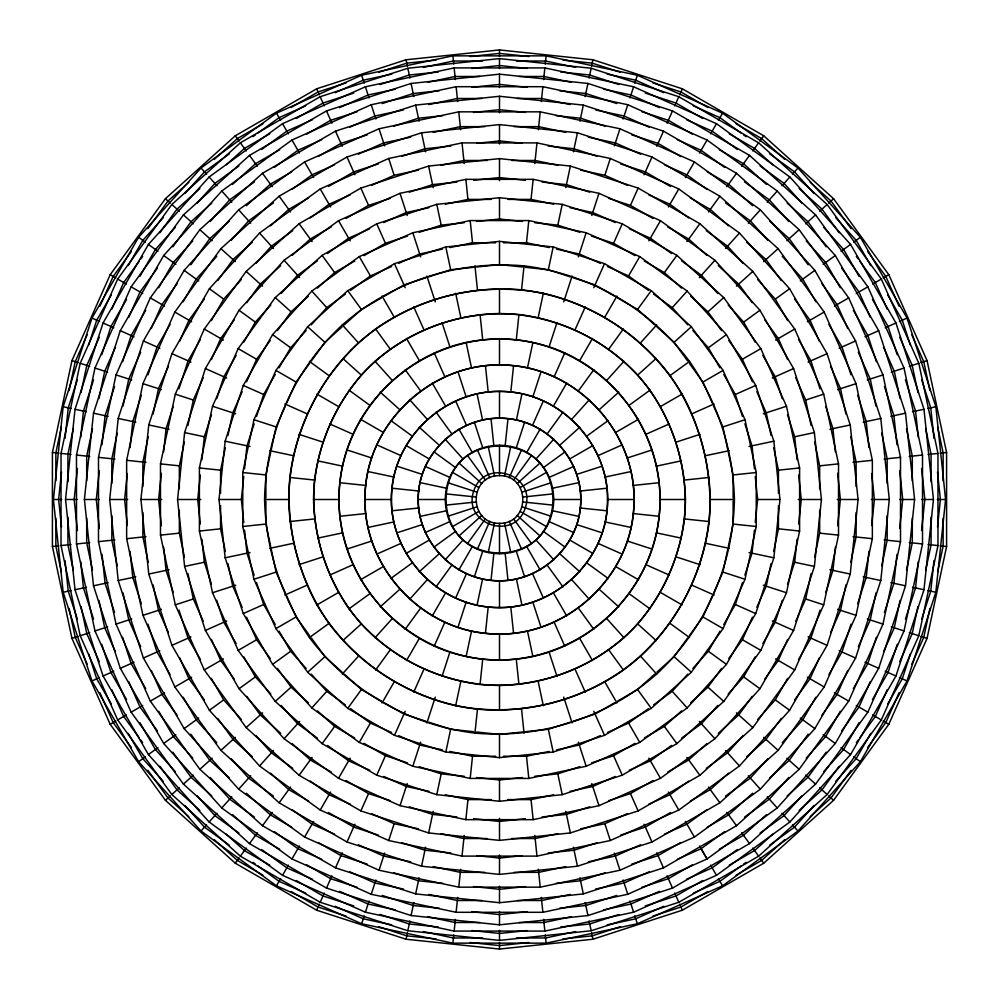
<?xml version="1.0" encoding="UTF-8"?>
<svg xmlns="http://www.w3.org/2000/svg" width="999" height="999" viewBox="0 0 999 999"><rect width="100%" height="100%" fill="white"/><g stroke="black" fill="none" stroke-linecap="round" stroke-linejoin="round"><path stroke-width="1.5" d="M499.5 949.05L592.969 939.222L682.354 910.189L763.736 863.198L833.578 800.311L888.823 724.275L927.047 638.423L946.59 546.49L946.59 452.51L927.047 360.577L888.823 274.725L833.578 198.689L763.736 135.802L682.354 88.811L592.969 59.778L499.5 49.95L406.031 59.778L316.646 88.811L235.264 135.802L165.422 198.689L110.177 274.725L71.953 360.577L52.41 452.51L52.41 546.49L71.953 638.423L110.177 724.275L165.422 800.311L235.264 863.198L316.646 910.189L406.031 939.222L499.5 949.05L499.5 942.507M499.5 940.384L591.171 930.756L678.821 902.272L758.641 856.18L827.147 794.505L881.318 719.942L918.805 635.739L937.974 545.579L937.974 453.421L918.805 363.261L881.318 279.058L827.147 204.495L758.641 142.82L678.821 96.728L591.171 68.244L499.5 58.616L407.829 68.244L320.179 96.728L240.359 142.82L171.853 204.495L117.682 279.058L80.195 363.261L61.026 453.421L61.026 545.579L80.195 635.739L117.682 719.942L171.853 794.505L240.359 856.18L320.179 902.272L407.829 930.756L499.5 940.384L499.5 930.381M499.5 902.721L583.329 893.905L663.498 867.856L736.5 825.711L799.15 769.305L848.7 701.111L882.979 624.1L900.511 541.645L900.511 457.355L882.979 374.9L848.7 297.889L799.15 229.695L736.5 173.289L663.498 131.144L583.329 105.095L499.5 96.279L415.671 105.095L335.502 131.144L262.5 173.289L199.85 229.695L150.312 297.889L116.021 374.9L98.489 457.355L98.489 541.645L116.021 624.1L150.312 701.111L199.85 769.305L262.5 825.711L335.502 867.856L415.671 893.905L499.5 902.721L499.5 886.225M499.5 854.982L499.5 874.4L577.447 866.208L651.985 841.995L719.867 802.796L778.109 750.361L824.175 686.95L856.056 615.347L872.352 538.686L872.352 460.314L856.056 383.653L824.175 312.05L778.109 248.639L719.867 196.204L651.985 157.005L577.447 132.792L499.5 124.6L421.553 132.792L347.015 157.005L279.133 196.204L220.891 248.639L174.825 312.05L142.944 383.653L126.648 460.314L126.648 538.686L142.944 615.347L174.825 686.95L220.891 750.361L279.133 802.796L347.015 841.995L421.553 866.208L499.5 874.4M499.5 840.384L570.379 832.941L638.149 810.913L699.874 775.286L752.834 727.597L794.717 669.942L823.7 604.845L838.523 535.127L838.523 463.873L823.7 394.155L794.717 329.058L752.834 271.403L699.874 223.714L638.149 188.087L570.379 166.059L499.5 158.616L428.621 166.059L360.851 188.087L299.126 223.714L246.166 271.403L204.283 329.058L175.3 394.155L160.477 463.873L160.477 535.127L175.3 604.845L204.283 669.942L246.166 727.597L299.126 775.286L360.851 810.913L428.621 832.941L499.5 840.384L499.5 818.331M499.5 523.351C468.481 523.788 468.481 475.212 499.5 475.649C530.519 475.212 530.519 523.788 499.5 523.351L499.5 553.746C570.741 552.122 570.741 446.878 499.5 445.254C428.259 446.878 428.259 552.122 499.5 553.746M499.5 445.254L499.5 475.649M499.5 418.256C546.091 417.407 586.013 461.738 580.307 507.992C576.435 548.189 539.885 581.106 499.5 580.744C452.909 581.593 412.987 537.262 418.693 491.008C422.565 450.811 459.115 417.894 499.5 418.256L499.5 391.471C561.45 390.359 614.522 449.3 606.942 510.789C601.81 564.235 553.196 608.016 499.5 607.529C437.55 608.641 384.478 549.7 392.058 488.211C397.19 434.765 445.804 390.984 499.5 391.471M476.61 266.995L499.5 264.598L499.5 241.346L553.171 246.978L604.507 263.661L651.248 290.647L691.345 326.76L723.076 370.417L745.029 419.73L756.243 472.515L756.243 526.485L745.029 579.27L723.076 628.583L691.345 672.24L651.248 708.353L604.507 735.339L553.171 752.022L499.5 757.654L445.829 752.022L394.493 735.339L347.752 708.353L307.655 672.24L275.924 628.583L253.971 579.27L242.757 526.485L242.757 472.515L253.971 419.73L275.924 370.417L307.655 326.76L347.752 290.647L394.493 263.661L445.829 246.978L499.5 241.346M476.486 221.441L499.5 219.031L499.5 197.74L562.237 204.333L622.24 223.826L676.872 255.369L723.751 297.59L760.826 348.626L786.488 406.256L799.6 467.957L799.6 531.043L786.488 592.744L760.826 650.374L723.751 701.41L676.872 743.631L622.24 775.174L562.237 794.667L499.5 801.26L436.763 794.667L376.76 775.174L322.128 743.631L275.249 701.41L238.174 650.374L212.512 592.744L199.4 531.043L199.4 467.957L212.512 406.256L238.174 348.626L275.249 297.59L322.128 255.369L376.76 223.826L436.763 204.333L499.5 197.74M499.5 158.616L499.5 180.669M499.5 124.6L499.5 144.018M499.5 96.279L499.5 112.775M499.5 87.525L499.5 74.163L587.936 83.454L672.502 110.926L749.512 155.394L815.584 214.897L867.856 286.825L904.02 368.057L922.514 455.044L922.514 543.956L904.02 630.943L867.856 712.175L815.584 784.103L749.512 843.606L672.502 888.074L587.936 915.546L499.5 924.837L411.064 915.546L326.498 888.074L249.488 843.606L183.416 784.103L131.144 712.175L94.98 630.943L76.486 543.956L76.486 455.044L94.98 368.057L131.144 286.825L183.416 214.897L249.488 155.394L326.498 110.926L411.064 83.454L499.5 74.163M499.5 58.616L499.5 68.619M53.409 499.5L63.162 406.755L91.97 318.057L138.611 237.3L201.011 167.994L276.461 113.174L361.65 75.237L452.872 55.857L546.128 55.857L637.35 75.237L722.539 113.174L797.989 167.994L860.389 237.3L907.03 318.057L935.838 406.755L945.591 499.5L935.838 592.245L907.03 680.943L860.389 761.7L797.989 831.006L722.539 885.826L637.35 923.763L546.128 943.143L452.872 943.143L361.65 923.763L276.461 885.826L201.011 831.006L138.611 761.7L91.97 680.943L63.162 592.245L53.409 499.5L61.701 499.5M61.501 472.003L58.616 499.5L61.501 526.997M65.035 438.386L68.244 407.829L77.273 380.082M65.547 499.5L75.025 409.278L103.059 322.989L148.426 244.43L209.128 177.01L282.517 123.689L365.397 86.788L454.145 67.92L544.855 67.92L633.603 86.788L716.483 123.689L789.872 177.01L850.574 244.43L895.941 322.989L923.975 409.278L933.453 499.5L923.975 589.722L895.941 676.011L850.574 754.57L789.872 821.99L716.483 875.311L633.603 912.212L544.855 931.08L454.145 931.08L365.397 912.212L282.517 875.311L209.128 821.99L148.426 754.57L103.059 676.011L75.025 589.722L65.547 499.5L77.285 499.5M77.422 468.469L74.163 499.5L77.422 530.531M80.682 437.437L83.454 411.064L93.581 379.907M84.415 499.5L93.494 413.199L120.305 330.669L163.699 255.519L221.753 191.034L291.958 140.035L371.228 104.733L456.118 86.701L542.882 86.701L627.772 104.733L707.042 140.035L777.247 191.034L835.301 255.519L878.695 330.669L905.506 413.199L914.584 499.5L905.506 585.801L878.695 668.331L835.301 743.481L777.247 807.966L707.042 858.965L627.772 894.267L542.882 912.299L456.118 912.299L371.228 894.267L291.958 858.965L221.753 807.966L163.699 743.481L120.305 668.331L93.494 585.801L84.415 499.5L99.4 499.5M99.326 470.541L96.291 499.5L99.326 528.459M102.048 444.63L105.095 415.671L114.573 386.513M109.69 499.5L118.219 418.456L143.394 340.959L184.141 270.379L238.674 209.815L304.595 161.925L379.046 128.771L458.753 111.838L540.247 111.838L619.954 128.771L694.405 161.925L760.326 209.815L814.859 270.379L855.606 340.959L880.781 418.456L889.31 499.5L880.781 580.544L855.606 658.041L814.859 728.621L760.326 789.185L694.405 837.075L619.954 870.229L540.247 887.162L458.753 887.162L379.046 870.229L304.595 837.075L238.674 789.185L184.141 728.621L143.394 658.041L118.219 580.544L109.69 499.5L127.685 499.5M127.335 473.514L124.6 499.5L127.335 525.486M130.057 447.54L132.792 421.553L141.346 395.242M140.921 499.5L148.764 424.95L171.928 353.658L209.403 288.736L259.565 233.029L320.217 188.961L388.698 158.479L462.013 142.894L536.975 142.894L610.302 158.479L678.783 188.961L739.435 233.029L789.597 288.736L827.072 353.658L850.236 424.95L858.079 499.5L850.236 574.05L827.072 645.342L789.597 710.264L739.435 765.971L678.783 810.039L610.302 840.521L536.987 856.106L462.025 856.106L388.698 840.521L320.217 810.039L259.565 765.971L209.403 710.264L171.928 645.342L148.764 574.05L140.921 499.5L161.701 499.5M161.363 473.301L158.616 499.5L161.363 525.699M163.636 451.735L166.059 428.621L173.239 406.518M177.572 499.5L184.615 432.567L205.407 368.556L239.061 310.277L284.091 260.264L338.536 220.704L400.025 193.331L465.846 179.345L533.154 179.345L598.975 193.331L660.464 220.704L714.909 260.264L759.939 310.277L793.593 368.556L814.385 432.567L821.428 499.5L814.385 566.433L793.593 630.444L759.939 688.723L714.909 738.736L660.464 778.296L598.975 805.669L533.154 819.655L465.846 819.655L400.025 805.669L338.536 778.296L284.091 738.736L239.061 688.723L205.407 630.444L184.615 566.433L177.572 499.5L200.824 499.5M200.312 475.012L197.74 499.5L200.312 523.988M201.923 459.715L204.333 436.763L211.476 414.81M219.031 499.5L225.15 441.183L243.281 385.427L272.59 334.64L311.825 291.071L359.265 256.606L412.824 232.755L470.179 220.567L528.821 220.567L586.176 232.755L639.735 256.606L687.175 291.071L726.41 334.64L755.719 385.427L773.85 441.183L779.969 499.5L773.85 557.817L755.719 613.573L726.41 664.36L687.175 707.929L639.735 742.394L586.176 766.245L528.821 778.433L470.179 778.433L412.824 766.245L359.265 742.394L311.825 707.929L272.59 664.36L243.281 613.573L225.15 557.817L219.031 499.5L241.346 499.5L243.756 522.502M241.346 499.5L243.756 476.498M244.568 468.831L246.978 445.829L254.133 423.826M288.686 499.5C289.548 440.334 315.047 383.067 358.441 342.832C402.984 303.883 462.599 284.515 521.54 289.835C580.282 296.878 634.577 328.221 670.054 375.587C695.304 412.088 709.29 455.132 710.314 499.5C709.452 558.666 683.953 615.933 640.559 656.168C596.016 695.117 536.401 714.485 477.46 709.165C418.718 702.122 364.423 670.779 328.946 623.413C303.696 586.913 289.71 543.868 288.686 499.5L264.585 499.5C265.647 433.341 293.843 369.98 342.32 324.925C392.182 281.431 458.141 260.002 524.05 265.884C589.747 273.838 649.8 308.516 689.547 361.426C717.682 402.098 733.266 450.062 734.415 499.5C733.353 565.659 705.157 629.02 656.68 674.075C606.818 717.569 540.859 738.998 474.95 733.116C409.253 725.162 349.2 690.484 309.453 637.574C281.318 596.903 265.734 548.938 264.585 499.5M313.524 499.5C314.285 447.302 336.775 396.778 375.05 361.288C414.348 326.935 466.958 309.84 518.943 314.535C570.766 320.754 618.668 348.401 649.962 390.184C672.24 422.377 684.577 460.352 685.476 499.5C684.715 551.698 662.225 602.222 623.95 637.712C584.652 672.065 532.042 689.16 480.057 684.465C428.234 678.246 380.332 650.599 349.038 608.816C326.76 576.623 314.423 538.648 313.524 499.5L338.998 499.5C338.574 592.994 423.339 669.305 516.271 659.128C596.041 651.186 660.439 579.657 660.002 499.5C660.426 406.006 575.661 329.695 482.717 339.872C402.959 347.814 338.561 419.343 338.998 499.5M365.022 499.5C363.624 422.377 437 356.306 513.561 365.759C580.094 372.14 634.577 432.654 633.978 499.5C635.376 576.623 562 642.694 485.439 633.241C418.906 626.86 364.423 566.346 365.022 499.5L391.471 499.5C390.359 437.55 449.3 384.478 510.789 392.058C564.235 397.202 608.016 445.804 607.529 499.5C608.641 561.45 549.7 614.522 488.211 606.942C434.765 601.798 390.984 553.196 391.471 499.5M418.256 499.5C417.407 452.909 461.738 412.987 507.992 418.693C548.189 422.565 581.106 459.115 580.744 499.5C581.593 546.091 537.262 586.013 491.008 580.307C450.811 576.435 417.894 539.885 418.256 499.5L445.254 499.5C446.878 570.741 552.122 570.741 553.746 499.5C552.122 428.259 446.878 428.259 445.254 499.5M452.872 943.143L453.733 934.902M454.145 931.08L455.369 919.405M456.118 912.299L457.679 897.402M458.753 887.162L460.639 869.28M462.025 856.106L464.185 835.451M465.846 819.655L467.957 799.6L445.379 794.804M470.179 778.433L472.515 756.243L495.641 756.243M474.95 733.116L477.46 709.165M480.057 684.465L482.717 659.128M485.439 633.241L488.211 606.942M491.008 580.307L493.831 553.446M505.169 445.554L507.992 418.693M510.789 392.058L513.561 365.759M516.283 339.872L518.943 314.535M521.54 289.835L524.05 265.884M503.359 242.757L526.485 242.757L528.821 220.567M507.967 199.4L531.043 199.4L533.154 179.345M534.815 163.549L536.987 142.894M538.361 129.72L540.247 111.838M541.321 101.598L542.882 86.701M543.631 79.595L544.855 67.92M545.267 64.098L546.128 55.857M754.432 530.169L752.022 553.171L744.867 575.174M755.244 522.502L757.654 499.5L755.244 476.498M787.524 584.19L794.667 562.237L797.077 539.285M798.688 523.988L801.26 499.5L798.688 475.012M835.364 547.265L832.941 570.379L825.761 592.482M837.637 525.699L840.384 499.5L837.637 473.301M868.943 551.46L866.208 577.447L857.654 603.758M871.665 525.486L874.4 499.5L871.665 473.514M896.952 554.37L893.905 583.329L884.427 612.487M899.674 528.459L902.709 499.5L899.674 470.541M918.318 561.563L915.546 587.936L905.419 619.093M921.577 530.531L924.837 499.5L921.577 468.469M933.965 560.614L930.756 591.171L921.727 618.918M937.499 526.997L940.384 499.5L937.499 472.003M61.351 427.023L55.857 452.872L55.857 480.844M69.106 390.534L75.237 361.65L87.25 334.677M73.352 428.571L67.92 454.145L67.92 481.818M81.031 392.47L86.788 365.397L99.288 337.3M92.495 428.833L86.701 456.118L86.701 480.906M98.938 398.514L104.733 371.228L115.447 347.165M117.27 433.191L111.838 458.753L111.838 483.354M123.027 406.118L128.771 379.046L140.659 352.36M148.302 436.575L142.894 462.025L142.894 486.501M153.072 414.135L158.479 388.698L168.431 366.333M179.345 488.798L179.345 465.846L184.428 441.908M187.924 425.449L193.331 400.025L203.284 377.659M220.567 493.331L220.567 470.179L225.374 447.54M227.947 435.464L232.755 412.824L242.17 391.683M265.884 497.964L265.884 474.95L270.667 452.435M271.303 449.425L276.086 426.91L285.452 405.881M289.835 477.46C296.878 418.718 328.221 364.423 375.587 328.946C423.963 294.867 485.277 281.83 543.331 293.294C601.023 306.431 651.748 343.281 682.067 394.093C703.371 433.029 712.786 477.297 709.165 521.54C702.122 580.282 670.779 634.577 623.413 670.054C575.037 704.133 513.723 717.17 455.669 705.706C397.977 692.569 347.252 655.719 316.933 604.907C295.629 565.971 286.214 521.703 289.835 477.46L314.535 480.057C309.84 532.042 326.935 584.652 361.288 623.95C396.778 662.225 447.302 684.715 499.5 685.476C551.698 684.715 602.222 662.225 637.712 623.95C663.236 594.255 679.47 557.779 684.465 518.943C689.16 466.958 672.065 414.348 637.712 375.05C602.222 336.775 551.698 314.285 499.5 313.524C447.302 314.285 396.778 336.775 361.288 375.05C335.776 404.745 319.53 441.221 314.535 480.057M339.872 482.717C349.238 389.697 441.508 322.652 532.867 342.507C611.363 358.741 667.944 436.613 659.128 516.283C649.762 609.303 557.492 676.348 466.133 656.493C387.637 640.259 331.056 562.387 339.872 482.717L365.759 485.439C356.306 562 422.377 635.376 499.5 633.978C566.346 634.577 626.86 580.094 633.241 513.561C642.694 437 576.623 363.624 499.5 365.022C432.654 364.423 372.14 418.906 365.759 485.439M406.031 939.222L407.392 932.829M407.829 930.756L409.915 920.953M411.064 915.546L413.848 902.484M415.671 893.905L419.093 877.771M421.553 866.208L425.586 847.214M428.621 832.941L433.204 811.375M436.763 794.667L441.183 773.85L464.21 776.26M445.829 752.022L450.661 729.27L473.551 731.68M455.669 705.706L460.839 681.418M466.133 656.493L471.54 631.043M477.035 605.169L482.604 578.97M488.224 552.559L494.542 522.827M504.458 476.173L510.776 446.441M516.396 420.03L521.965 393.831M527.46 367.957L532.867 342.507M538.161 317.582L543.331 293.294M525.449 267.32L548.339 269.73L553.171 246.978M534.79 222.74L557.817 225.15L562.237 204.333M565.796 187.625L570.379 166.059M573.414 151.786L577.447 132.792M579.907 121.229L583.329 105.095M585.152 96.516L587.936 83.454M589.085 78.047L591.171 68.244M591.608 66.171L592.969 59.778M713.548 593.119L722.914 572.09L727.697 549.575M728.333 546.565L733.116 524.05L733.116 501.036M771.053 563.536L766.245 586.176L756.83 607.317M773.626 551.46L778.433 528.821L778.433 505.669M795.716 621.341L805.669 598.975L811.076 573.551M814.572 557.092L819.655 533.154L819.655 510.202M845.928 584.865L840.521 610.302L830.569 632.667M850.698 562.425L856.106 536.975L856.106 512.499M875.973 592.882L870.229 619.954L858.341 646.64M881.73 565.809L887.162 540.247L887.162 515.646M900.062 600.486L894.267 627.772L883.553 651.835M906.505 570.167L912.299 542.882L912.299 518.094M917.969 606.53L912.212 633.603L899.712 661.7M925.648 570.429L931.08 544.855L931.08 517.182M929.894 608.466L923.763 637.35L911.75 664.323M937.649 571.977L943.143 546.128L943.143 518.156M88.661 345.017L96.728 320.179L111.326 294.905M101.773 354.682L110.926 326.498L126.536 299.475M122.615 361.738L131.144 335.502L145.704 310.277M147.989 374.787L157.018 347.015L170.08 324.388M178.983 388.848L188.087 360.851L200.474 339.385M216.696 398.713L223.826 376.76L236.139 355.444M256.506 416.496L263.661 394.493L275.225 374.463M361.65 923.763L364.21 915.871M365.397 912.212L369.031 901.048M371.228 894.267L375.861 880.007M379.046 870.229L384.603 853.121M388.698 840.521L394.155 823.7L371.516 813.623M400.025 805.669L407.205 783.566M412.824 766.245L420.666 742.12M426.91 722.914L435.289 697.115M442.033 676.373L449.9 652.147M457.942 627.397L466.121 602.247M474.388 576.773L482.742 551.086M516.258 447.914L524.612 422.227M532.879 396.753L541.058 371.603M549.1 346.853L556.967 322.627M563.711 301.885L572.09 276.086M578.334 256.88L586.176 232.755M591.795 215.447L598.975 193.331M627.484 185.377L604.845 175.3L610.302 158.479M614.397 145.879L619.954 128.771M623.139 118.993L627.772 104.733M629.969 97.952L633.603 86.788M634.79 83.129L637.35 75.237M723.776 624.537L735.339 604.507L742.494 582.504M782.304 600.287L775.174 622.24L762.861 643.556M820.017 610.152L810.913 638.149L798.526 659.615M851.011 624.213L841.982 651.985L828.92 674.612M876.385 637.262L867.856 663.498L853.296 688.723M897.227 644.318L888.074 672.502L872.464 699.525M910.339 653.983L902.272 678.821L887.674 704.095M99.9 306.268L113.174 276.461L131.443 251.311M111.801 309.215L123.689 282.517L139.048 261.376M128.684 317.445L140.035 291.958L157.343 268.144M151.286 328.484L161.925 304.595L177.285 283.454M179.633 341.183L188.973 320.217L204.258 299.176M211.376 359.503L220.704 338.536L234.191 319.98M246.566 381.818L256.606 359.265L270.205 340.534M286.701 403.072L296.066 382.043L309.59 363.424M316.646 910.189L319.318 904.207M320.179 902.272L324.25 893.118M326.498 888.074L331.93 875.861M335.502 867.856L342.207 852.796M347.015 841.995L354.907 824.25M360.851 810.913L368.556 793.593L346.041 780.594M376.76 775.174L385.427 755.719L364.036 743.381M394.493 735.339L405.194 711.313M413.748 692.095L423.851 669.405M434.215 646.128L444.805 622.352M455.556 598.189L466.458 573.726M477.435 549.05L489.797 521.291M509.203 477.709L521.565 449.95M532.542 425.274L543.444 400.811M554.195 376.648L564.785 352.872M575.149 329.595L585.252 306.905M593.806 287.687L604.507 263.661M634.964 255.619L613.573 243.281L622.24 223.826M652.959 218.406L630.444 205.407L638.149 188.087M644.093 174.75L651.985 157.005M656.793 146.204L663.498 131.144M667.07 123.139L672.502 110.926M674.75 105.882L678.821 96.728M679.682 94.793L682.354 88.811M689.41 635.576L702.934 616.957L712.299 595.928M728.795 658.466L742.394 639.735L752.434 617.182M787.624 639.497L778.296 660.464L764.809 679.02M819.367 657.817L810.027 678.783L794.742 699.824M847.714 670.516L837.075 694.405L821.715 715.546M870.316 681.555L858.965 707.042L841.658 730.856M887.199 689.785L875.311 716.483L859.952 737.624M899.1 692.732L885.826 722.539L867.557 747.689M128.222 265.634L142.82 240.359L163.374 217.52M139.798 276.511L155.394 249.488L175.225 227.46M158.729 287.712L173.289 262.5L192.782 240.859M183.142 301.76L196.204 279.146L216.771 256.293M211.326 320.604L223.714 299.126L241.333 279.558M243.831 342.12L255.369 322.128L270.816 304.982M279.083 367.794L290.647 347.752L306.119 330.569M276.461 885.826L280.607 878.645M282.517 875.311L288.386 865.159M291.958 858.965L299.45 845.991M304.595 837.075L313.599 821.503M320.217 810.039L330.607 792.045M338.536 778.296L350.162 758.166M359.265 742.394L370.417 723.076L350.462 708.566M382.043 702.934L394.093 682.067M406.506 660.564L419.255 638.498M432.255 615.971L445.492 593.056M458.878 569.867L472.377 546.478M526.623 452.522L540.122 429.133M553.508 405.944L566.745 383.029M579.745 360.502L592.494 338.436M604.907 316.933L616.957 296.066M648.538 290.434L628.583 275.924L639.735 256.606M648.838 240.834L660.464 220.704M668.393 206.955L678.783 188.961M685.401 177.497L694.405 161.925M699.55 153.009L707.042 140.035M710.614 133.841L716.483 123.689M718.393 120.355L722.539 113.174M692.881 668.431L708.353 651.248L719.917 631.206M728.184 694.018L743.631 676.872L755.169 656.88M757.667 719.442L775.286 699.874L787.674 678.396M815.858 697.24L802.796 719.854L782.229 742.707M840.271 711.288L825.711 736.5L806.218 758.141M859.202 722.489L843.606 749.512L823.775 771.54M870.778 733.366L856.18 758.641L835.626 781.48M147.889 228.671L167.994 201.011L188.786 182.293M140.859 258.891L142.657 256.393M159.84 232.767L177.01 209.128L199.862 188.549M172.827 246.828L191.034 221.753L211.763 203.097M190.846 264.797L209.815 238.674L229.246 221.179M217.745 280.607L233.029 259.565L252.36 242.17M246.778 302.647L260.264 284.091L280.719 265.672M277.46 330.557L291.071 311.825L308.266 296.341M311.401 360.939L324.925 342.32L342.033 326.91M235.264 863.198L239.111 857.904M240.359 856.18L246.241 848.089M249.488 843.606L257.342 832.804M262.5 825.711L272.19 812.374M279.133 802.796L290.559 787.087M299.126 775.286L312.088 757.442M322.128 743.631L334.64 726.41L354.682 737.986M347.752 708.353L361.426 689.547L344.318 674.138M375.587 670.054L390.184 649.962M405.157 629.345L420.454 608.304M436.001 586.9L451.748 565.234M467.619 543.381L485.477 518.793M513.523 480.207L531.381 455.619M547.252 433.766L562.999 412.1M578.546 390.696L593.843 369.655M608.816 349.038L623.413 328.946M654.682 324.862L637.574 309.453L651.248 290.647M644.318 261.014L664.36 272.59L676.872 255.369M686.912 241.558L699.874 223.714M708.441 211.913L719.867 196.204M726.81 186.626L736.5 173.289M741.658 166.196L749.512 155.394M752.759 150.911L758.641 142.82M759.889 141.096L763.736 135.802M656.967 672.09L674.075 656.68L687.599 638.061M690.734 702.659L707.929 687.175L721.54 668.443M752.222 696.353L738.736 714.909L718.281 733.328M781.255 718.393L765.971 739.435L746.64 756.83M808.154 734.203L789.185 760.326L769.754 777.821M826.173 752.172L807.966 777.247L787.237 795.903M839.16 766.233L821.99 789.872L799.138 810.451M856.343 742.607L858.141 740.109M851.111 770.329L831.006 797.989L810.214 816.707M184.965 193.544L204.495 171.853L229.345 153.796M197.14 203.122L214.897 183.416L238.873 165.984M210.215 221.491L229.695 199.85L254.495 181.83M231.156 240.309L248.639 220.891L273.514 202.834M255.856 263.436L271.403 246.166L292.707 230.694M281.119 293.544L297.59 275.249L317.507 260.776M311.276 324.837L326.76 307.655L345.467 294.056M206.556 824.849L201.011 831.006M209.128 821.99L216.983 813.273M221.753 807.966L231.78 796.827M238.674 789.185L250.712 775.811M259.565 765.971L273.464 750.536M284.091 738.736L299.65 721.465M311.825 707.929L326.76 691.345L311.276 674.163M342.32 674.075L358.441 656.168M375.05 637.712L392.108 618.781M409.515 599.437L427.21 579.782M445.129 559.877L463.199 539.81M535.801 459.19L553.871 439.123M571.79 419.218L589.485 399.563M606.893 380.219L623.95 361.288M640.559 342.832L656.68 324.925M687.724 324.837L672.24 307.655L687.175 291.071M699.35 277.535L714.909 260.264M725.536 248.464L739.435 233.029M748.288 223.189L760.326 209.815M767.22 202.173L777.247 191.034M782.017 185.727L789.872 177.01M792.444 174.151L797.989 167.994M653.533 704.944L672.24 691.345L687.724 674.163M717.881 705.456L701.41 723.751L681.493 738.224M743.144 735.564L727.597 752.834L706.293 768.306M767.844 758.691L750.361 778.109L725.486 796.166M788.785 777.509L769.305 799.15L744.505 817.17M801.86 795.878L784.103 815.584L760.127 833.016M814.035 805.456L794.505 827.147L769.655 845.204M214.198 159.403L237.3 138.611L262.874 123.839M226.149 164.885L244.43 148.426L269.73 133.816M232.492 184.428L255.519 163.699L279.683 149.75M246.378 205.744L270.379 184.141L291.683 171.84M270.542 225.786L288.736 209.403L308.604 197.939M292.095 255.432L310.277 239.061L331.468 226.823M317.445 288.074L334.64 272.59L354.682 261.014M344.318 324.862L361.426 309.453L381.356 297.939M165.422 800.311L170.28 795.928M171.853 794.505L179.296 787.811M183.416 784.103L193.344 775.174M199.85 769.305L212.1 758.266M220.891 750.361L235.327 737.362M246.166 727.597L262.562 712.849M275.249 701.41L291.071 687.175L277.46 668.443M307.655 672.24L324.925 656.68L342.033 672.09M342.832 640.559L361.288 623.95M380.219 606.893L399.563 589.485M419.218 571.79L439.123 553.871M459.19 535.801L481.78 515.459M517.22 483.541L539.81 463.199M559.877 445.129L579.782 427.21M599.437 409.515L618.781 392.108M637.712 375.05L656.168 358.441M687.599 360.939L674.075 342.32L691.345 326.76M721.54 330.557L707.929 311.825L723.751 297.59M736.438 286.151L752.834 271.403M763.673 261.638L778.109 248.639M786.9 240.734L799.15 229.695M805.656 223.826L815.584 214.897M819.704 211.189L827.147 204.495M828.72 203.072L833.578 198.689M617.644 701.061L637.574 689.547L654.682 674.138M644.318 737.986L664.36 726.41L681.555 710.926M706.905 743.568L688.723 759.939L667.532 772.177M728.458 773.214L710.264 789.597L690.396 801.061M752.622 793.256L728.621 814.859L707.317 827.16M766.508 814.572L743.481 835.301L719.317 849.25M772.851 834.115L754.57 850.574L729.27 865.184M784.802 839.597L761.7 860.389L736.126 875.161M252.959 136.651L255.444 134.84M257.929 133.029L279.058 117.682L305.719 105.807M261.588 149.488L286.825 131.144L312.487 119.718M274.338 167.42L297.889 150.312L321.69 139.71M292.158 189.286L312.05 174.825L334.515 164.823M310.252 217.944L329.058 204.283L350.287 194.83M327.46 253.546L348.626 238.174L369.705 228.783M350.462 290.434L370.417 275.924L391.546 266.521M138.611 761.7L145.317 756.83M148.426 754.57L157.917 747.677M163.699 743.481L175.824 734.665M184.141 728.621L198.701 718.044M209.403 710.264L223.714 699.874L241.333 719.442M239.061 688.723L255.369 676.872L270.816 694.018M272.59 664.36L290.647 651.248L279.083 631.206M309.453 637.574L328.946 623.413M349.038 608.816L369.655 593.843M390.696 578.546L412.1 562.999M433.766 547.252L455.619 531.381M543.381 467.619L565.234 451.748M586.9 436.001L608.304 420.454M629.345 405.157L649.962 390.184M670.054 375.587L689.547 361.426M719.917 367.794L708.353 347.752L726.41 334.64M728.184 304.982L743.631 322.128L759.939 310.277M757.667 279.558L775.286 299.126L789.597 288.736M800.299 280.956L814.859 270.379M823.176 264.335L835.301 255.519M841.083 251.323L850.574 244.43M853.683 242.17L860.389 237.3M607.454 732.479L628.583 723.076L648.538 708.566M671.54 745.454L650.374 760.826L629.295 770.217M688.748 781.056L669.942 794.717L648.713 804.17M706.842 809.714L686.95 824.175L664.485 834.177M677.31 859.29L701.111 848.688L724.662 831.58M737.412 849.512L712.175 867.856L686.513 879.282M741.071 865.971L719.942 881.318L693.281 893.193M743.556 864.16L746.041 862.349M291.134 107.517L318.057 91.97L346.141 82.855M296.366 118.444L322.989 103.059L353.708 93.082M306.518 134.253L330.669 120.305L357.205 111.688M318.319 156.468L340.959 143.394L367.27 134.84M328.484 186.463L353.658 171.928L378.396 163.886M346.041 218.406L368.556 205.407L390.384 198.314M364.036 255.619L385.427 243.281L407.43 236.126M384.016 296.416L403.958 284.902L425.849 277.784M115.847 721.003L110.177 724.275M117.682 719.942L126.349 714.934M131.144 712.175L142.707 705.494M150.312 701.111L164.585 692.869M174.825 686.95L191.646 677.235M204.283 669.942L223.376 658.915M238.174 650.374L256.606 639.735L270.205 658.466M275.924 628.583L296.066 616.957L286.701 595.928M316.933 604.907L338.436 592.494M360.502 579.757L383.029 566.745M405.944 553.521L429.133 540.122M452.522 526.623L478.846 511.426M520.154 487.574L546.478 472.377M569.867 458.878L593.056 445.479M615.971 432.255L638.498 419.243M660.564 406.506L682.067 394.093M712.299 403.072L702.934 382.043L723.076 370.417M728.795 340.534L742.394 359.265L760.826 348.626M775.624 340.085L794.717 329.058M807.354 321.765L824.175 312.05M834.415 306.131L848.7 297.889M856.293 293.506L867.856 286.825M872.651 284.066L881.318 279.058M883.153 277.997L888.823 274.725M614.984 702.584L595.042 714.098L573.151 721.216M591.57 762.874L613.573 755.719L634.964 743.381M608.616 800.686L630.444 793.593L652.959 780.594M670.516 812.537L645.342 827.072L620.616 835.114M680.681 842.532L658.041 855.606L631.73 864.16M692.482 864.747L668.331 878.695L641.795 887.312M702.634 880.556L676.011 895.941L645.292 905.918M707.866 891.483L680.943 907.03L652.859 916.145M335.189 92.695L363.261 80.195L391.808 74.126M339.56 107.667L368.057 94.98L395.529 89.136M349.7 127.235L374.9 116.021L403.384 109.965M358.379 154.196L383.653 142.944L410.701 137.2M371.516 185.377L394.155 175.3L418.406 170.142M383.766 222.527L406.256 212.512L428.833 207.717M398.589 263.386L419.73 253.971L442.345 249.163M91.97 680.943L99.55 677.572M103.059 676.011L113.786 671.228M120.305 668.331L133.991 662.237M143.394 658.041L159.828 650.736M171.928 645.342L190.909 636.9M205.407 630.444L226.648 620.978M243.281 613.573L263.661 604.507L256.506 582.504M284.902 595.042L306.905 585.252M329.595 575.149L352.872 564.785M376.648 554.195L400.811 543.444M425.274 532.542L449.95 521.565M549.05 477.435L573.726 466.458M598.189 455.556L622.352 444.805M646.128 434.215L669.405 423.851M692.095 413.748L714.098 403.958M742.494 416.496L735.339 394.493L755.719 385.427M772.352 378.022L793.593 368.556M808.091 362.1L827.072 353.658M839.172 348.264L855.606 340.959M865.009 336.763L878.695 330.669M885.214 327.772L895.941 322.989M899.45 321.428L907.03 318.057M600.411 735.614L579.27 745.029L556.655 749.837M615.234 776.473L592.744 786.488L570.167 791.283M580.594 828.858L604.845 823.7L627.484 813.623M640.621 844.804L615.347 856.056L588.299 861.8M649.3 871.765L624.1 882.979L595.616 889.035M659.44 891.333L630.943 904.02L603.471 909.864M663.811 906.305L635.739 918.805L607.192 924.874M378.671 72.278L406.755 63.162L436.126 60.077M380.032 84.528L409.278 75.025L438.336 71.978M382.255 103.546L413.199 93.494L439.398 90.734M393.594 126.299L418.456 118.219L442.919 115.647M401.673 156.331L424.95 148.764L450.811 146.041M409.29 192.17L432.567 184.615L456.905 182.055M419.168 232.305L441.183 225.15L464.21 222.74M428.771 276.835L450.661 269.73L473.551 267.32M71.953 638.423L78.172 636.4M80.195 635.739L89.71 632.642M94.98 630.943L107.68 626.81M116.021 624.1L131.706 619.005M142.944 615.347L161.413 609.353M175.3 604.845L193.331 598.975L203.284 621.341M212.512 592.744L235.677 585.227M253.971 579.27L276.086 572.09L271.303 549.575M299.001 564.647L322.627 556.967M346.853 549.1L371.603 541.058M396.753 532.879L422.227 524.612M447.914 516.258L476.81 506.868M522.19 492.132L551.086 482.742M576.773 474.388L602.247 466.121M627.397 457.942L652.147 449.9M676.373 442.033L699.999 434.353M727.697 449.425L722.914 426.91L745.029 419.73M763.323 413.773L786.488 406.256M795.716 377.659L805.669 400.025L823.7 394.155M837.587 389.647L856.056 383.653M867.294 379.995L882.979 374.9M891.32 372.19L904.02 368.057M909.29 366.358L918.805 363.261M920.828 362.6L927.047 360.577M525.449 731.68L548.339 729.27L570.229 722.165M534.79 776.26L557.817 773.85L579.832 766.695M589.71 806.83L566.433 814.385L542.095 816.945M597.327 842.669L574.05 850.236L548.189 852.959M605.406 872.701L580.544 880.781L556.081 883.353M616.745 895.454L585.801 905.506L559.602 908.266M618.968 914.472L589.722 923.975L560.664 927.022M620.329 926.722L592.245 935.838L562.874 938.923M423.364 67.42L453.421 61.026L482.604 61.026M427.572 82.33L455.044 76.486L479.995 76.486M428.871 104.545L457.355 98.489L481.88 98.489M433.254 132.405L460.314 126.648L484.902 126.648M441.133 165.31L463.873 160.477L487.1 160.477M445.379 204.196L467.957 199.4L491.033 199.4M449.887 247.565L472.515 242.757L495.641 242.757M63.162 592.245L71.266 590.521M75.025 589.722L86.501 587.287M93.494 585.801L108.154 582.679M118.219 580.544L135.814 576.81M148.764 574.05L169.081 569.73M184.615 566.433L204.333 562.237L211.476 584.19M225.15 557.817L249.975 552.534M269.73 548.339L293.294 543.331M317.582 538.174L342.507 532.867M367.957 527.46L393.831 521.965M420.03 516.396L446.441 510.776M552.559 488.224L578.97 482.604M605.169 477.035L631.043 471.54M656.493 466.133L681.418 460.826M705.706 455.669L729.27 450.661M749.025 446.466L773.85 441.183M787.524 414.81L794.667 436.763L814.385 432.567M829.919 429.27L850.236 424.95M863.186 422.19L880.781 418.456M890.846 416.321L905.506 413.199M912.499 411.713L923.975 409.278M927.734 408.479L935.838 406.755M503.359 756.243L526.485 756.243L549.113 751.435M507.967 799.6L531.043 799.6L553.621 794.804M557.867 833.69L535.127 838.523L511.9 838.523M565.746 866.595L538.686 872.352L514.098 872.352M570.129 894.455L541.645 900.511L517.12 900.511M571.428 916.67L543.956 922.514L519.005 922.514M575.636 931.58L545.579 937.974L516.396 937.974M470.129 56.493L499.5 53.409L528.871 56.493M471.978 68.431L499.5 65.547L527.022 68.431M471.765 87.338L499.5 84.428L527.235 87.338M473.501 112.425L499.5 109.703L525.499 112.425M476.673 143.332L499.5 140.934L522.327 143.332M473.638 180.295L499.5 177.572L525.362 180.295M52.41 546.49L58.916 545.804M61.026 545.579L70.991 544.542M76.486 543.956L89.773 542.569M98.489 541.645L114.885 539.922M126.648 538.686L145.966 536.663M160.477 535.127L179.345 533.154L184.428 557.092M199.4 531.043L220.567 528.821L225.374 551.46M242.757 526.485L265.884 524.05L270.667 546.565M289.835 521.54L314.535 518.943M339.872 516.283L365.759 513.561M392.058 510.789L418.693 507.992M445.554 505.169L475.774 501.998M523.226 497.002L553.446 493.831M580.307 491.008L606.942 488.211M633.241 485.439L659.128 482.717M684.465 480.057L709.165 477.46M733.116 497.964L733.116 474.95L756.243 472.515M773.626 447.54L778.433 470.179L799.6 467.957M819.655 488.798L819.655 465.846L838.523 463.873M853.034 462.337L872.352 460.314M884.115 459.078L900.511 457.355M909.227 456.431L922.514 455.044M928.009 454.458L937.974 453.421M940.084 453.196L946.59 452.51M476.61 732.005L499.5 734.402L522.39 732.005M476.486 777.559L499.5 779.969L522.514 777.559M525.362 818.705L499.5 821.428L473.638 818.705M522.327 855.668L499.5 858.066L476.673 855.668M525.499 886.575L499.5 889.297L473.501 886.575M527.235 911.662L499.5 914.572L471.765 911.662M527.022 930.569L499.5 933.453L471.978 930.569M528.871 942.507L499.5 945.591L470.129 942.507M516.396 61.026L545.579 61.026L575.636 67.42M519.005 76.486L543.956 76.486L571.428 82.33M517.12 98.489L541.645 98.489L570.129 104.545M514.098 126.648L538.686 126.648L565.746 132.405M511.9 160.477L535.127 160.477L557.867 165.31M553.746 499.5L580.744 499.5M607.529 499.5L633.978 499.5M660.002 499.5L685.476 499.5M710.314 499.5L734.415 499.5M757.654 499.5L779.969 499.5M798.176 499.5L821.428 499.5M837.299 499.5L858.079 499.5M871.315 499.5L889.31 499.5M899.6 499.5L914.584 499.5M921.715 499.5L933.453 499.5M937.299 499.5L945.591 499.5M467.957 799.6L491.033 799.6M487.1 838.523L463.873 838.523L441.133 833.69M484.902 872.352L460.314 872.352L433.254 866.595M481.88 900.511L457.355 900.511L428.871 894.455M479.995 922.514L455.044 922.514L427.572 916.67M482.604 937.974L453.421 937.974L423.364 931.58M562.874 60.077L592.245 63.162L620.329 72.278M560.664 71.978L589.722 75.025L618.968 84.528M559.602 90.734L585.801 93.494L616.745 103.546M556.081 115.647L580.544 118.219L605.406 126.299M548.189 146.041L574.05 148.764L597.327 156.331M542.095 182.055L566.433 184.615L589.71 192.17M499.5 219.031L522.514 221.441M499.5 264.598L522.39 266.995M52.41 452.51L58.916 453.196M61.026 453.421L70.991 454.458M76.486 455.044L89.773 456.431M98.489 457.355L114.885 459.078M126.648 460.314L145.966 462.337M160.477 463.873L179.345 465.846M199.4 467.957L220.567 470.179M242.757 472.515L265.884 474.95M392.058 488.211L418.693 491.008M445.554 493.831L475.774 497.002M523.226 501.998L553.446 505.169M580.307 507.992L606.942 510.789M633.241 513.561L659.128 516.283M684.465 518.943L709.165 521.54M733.116 524.05L756.243 526.485M778.433 528.821L799.6 531.043M819.655 533.154L838.523 535.127M853.034 536.663L872.352 538.686M884.115 539.922L900.511 541.645M909.227 542.569L922.514 543.956M928.009 544.542L937.974 545.579M940.084 545.804L946.59 546.49M456.905 816.945L432.567 814.385L409.29 806.83M450.811 852.959L424.95 850.236L401.673 842.669M442.919 883.353L418.456 880.781L393.594 872.701M439.398 908.266L413.199 905.506L382.255 895.454M438.336 927.022L409.278 923.975L380.032 914.472M436.126 938.923L406.755 935.838L378.671 926.722M607.192 74.126L635.739 80.195L663.811 92.695M603.471 89.136L630.943 94.98L659.44 107.667M595.616 109.965L624.1 116.021L649.3 127.235M588.299 137.2L615.347 142.944L640.621 154.196M580.594 170.142L604.845 175.3M531.043 199.4L553.621 204.196M570.167 207.717L592.744 212.512L615.234 222.527M526.485 242.757L549.113 247.565M556.655 249.163L579.27 253.971L600.411 263.386M63.162 406.755L71.266 408.479M75.025 409.278L86.501 411.713M93.494 413.199L108.154 416.321M118.219 418.456L135.814 422.19M148.764 424.95L169.081 429.27M184.615 432.567L204.333 436.763M225.15 441.183L249.975 446.466M269.73 450.661L293.294 455.669M317.582 460.826L342.507 466.133M367.957 471.54L393.831 477.035M420.03 482.604L446.441 488.224M552.559 510.776L578.97 516.396M605.169 521.965L631.043 527.46M656.493 532.867L681.418 538.161M705.706 543.331L729.27 548.339M749.025 552.534L773.85 557.817M794.667 562.237L814.385 566.433M829.919 569.73L850.236 574.05M863.186 576.81L880.781 580.544M890.846 582.679L905.506 585.801M912.499 587.287L923.975 589.722M927.734 590.521L935.838 592.245M442.345 749.837L419.73 745.029L398.589 735.614M449.887 751.435L472.515 756.243M428.833 791.283L406.256 786.488L383.766 776.473M394.155 823.7L418.406 828.858M410.701 861.8L383.653 856.056L358.379 844.804M403.384 889.035L374.9 882.979L349.7 871.765M395.529 909.864L368.057 904.02L339.56 891.333M391.808 924.874L363.261 918.805L335.189 906.305M652.859 82.855L680.943 91.97L707.866 107.517M645.292 93.082L676.011 103.059L702.634 118.444M641.795 111.688L668.331 120.305L692.482 134.253M631.73 134.84L658.041 143.394L680.681 156.468M620.604 163.886L645.342 171.928L670.516 186.463M608.616 198.314L630.444 205.407M557.817 225.15L579.832 232.305M591.57 236.126L613.573 243.281M548.339 269.73L570.229 276.835M573.151 277.784L595.042 284.902L614.984 296.416M71.953 360.577L78.172 362.6M80.195 363.261L89.71 366.358M94.98 368.057L107.68 372.19M116.021 374.9L131.706 379.995M142.944 383.653L161.413 389.647M175.3 394.155L193.331 400.025M212.512 406.256L235.677 413.773M253.971 419.73L276.086 426.91M299.001 434.353L322.627 442.033M346.853 449.9L371.603 457.942M396.753 466.121L422.227 474.388M447.914 482.742L476.81 492.132M522.19 506.868L551.086 516.258M576.773 524.612L602.247 532.879M627.397 541.058L652.147 549.1M676.373 556.967L699.999 564.647M722.914 572.09L745.029 579.27M763.323 585.227L786.488 592.744M805.669 598.975L823.7 604.845M837.587 609.353L856.056 615.347M867.294 619.005L882.979 624.1M891.32 626.81L904.02 630.943M909.29 632.642L918.805 635.739M920.828 636.4L927.047 638.423M425.849 721.216L403.958 714.098L384.016 702.584M428.771 722.165L450.661 729.27M385.427 755.719L407.43 762.874M419.168 766.695L441.183 773.85M368.556 793.593L390.384 800.686M378.396 835.114L353.658 827.072L328.484 812.537M367.27 864.16L340.959 855.606L318.319 842.532M357.205 887.312L330.669 878.695L306.518 864.747M353.708 905.918L322.989 895.941L296.366 880.556M346.141 916.145L318.057 907.03L291.134 891.483M693.281 105.807L719.942 117.682L741.071 133.029M686.513 119.718L712.175 131.144L737.412 149.488M677.31 139.71L701.111 150.312L724.662 167.42M664.485 164.823L686.95 174.825L706.842 189.286M648.713 194.83L669.942 204.283L688.748 217.944M629.295 228.783L650.374 238.174L671.54 253.546M607.454 266.521L628.583 275.924M91.97 318.057L99.55 321.428M103.059 322.989L113.786 327.772M120.305 330.669L133.991 336.763M143.394 340.959L159.828 348.264M171.928 353.658L190.909 362.1M205.407 368.556L226.648 378.022M243.281 385.427L263.661 394.493M284.902 403.958L306.905 413.748M329.595 423.851L352.872 434.215M376.648 444.805L400.811 455.556M425.274 466.458L449.95 477.435M549.05 521.565L573.726 532.542M598.189 543.444L622.352 554.195M646.128 564.785L669.405 575.149M692.095 585.252L714.098 595.042M735.339 604.507L755.719 613.573M772.352 620.978L793.593 630.444M808.091 636.9L827.072 645.342M839.172 650.736L855.606 658.041M865.009 662.237L878.695 668.331M885.214 671.228L895.941 676.011M899.45 677.572L907.03 680.943M370.417 723.076L391.546 732.479M369.705 770.217L348.626 760.826L327.46 745.454M350.287 804.17L329.058 794.717L310.252 781.056M334.515 834.177L312.05 824.175L292.158 809.714M321.69 859.29L297.889 848.688L274.338 831.58M312.487 879.282L286.825 867.856L261.588 849.512M305.719 893.193L279.058 881.318L257.929 865.971M736.126 123.839L761.7 138.611L784.802 159.403M729.27 133.816L754.57 148.426L772.851 164.885M719.317 149.75L743.481 163.699L766.508 184.428M707.317 171.84L728.621 184.141L752.622 205.744M690.396 197.939L710.264 209.403L728.458 225.786M667.532 226.823L688.723 239.061L706.905 255.432M617.644 297.939L637.574 309.453M110.177 274.725L115.847 277.997M117.682 279.058L126.349 284.066M131.144 286.825L142.707 293.506M150.312 297.889L164.585 306.131M174.825 312.05L191.646 321.765M204.283 329.058L223.376 340.085M238.174 348.626L256.606 359.265M275.924 370.417L296.066 382.043M316.933 394.093L338.436 406.506M360.502 419.243L383.029 432.255M405.944 445.479L429.133 458.878M452.522 472.377L478.846 487.574M520.154 511.426L546.478 526.623M569.867 540.122L593.056 553.521M615.971 566.745L638.498 579.757M660.564 592.494L682.067 604.907M702.934 616.957L723.076 628.583M742.394 639.735L760.826 650.374M775.624 658.915L794.717 669.942M807.354 677.235L824.175 686.95M834.415 692.869L848.7 701.111M856.293 705.494L867.856 712.175M872.651 714.934L881.318 719.942M883.153 721.003L888.823 724.275M361.426 689.547L381.356 701.061M331.468 772.177L310.277 759.939L292.095 743.568M308.604 801.061L288.736 789.597L270.542 773.214M291.683 827.16L270.379 814.859L246.378 793.256M279.683 849.25L255.519 835.301L232.492 814.572M269.73 865.184L244.43 850.574L226.149 834.115M262.874 875.161L237.3 860.389L214.198 839.597M743.556 134.84L746.041 136.651M769.655 153.796L794.505 171.853L814.035 193.544M760.127 165.984L784.103 183.416L801.86 203.122M744.505 181.83L769.305 199.85L788.785 221.491M725.486 202.834L750.361 220.891L767.844 240.309M706.293 230.694L727.597 246.166L743.144 263.436M681.493 260.776L701.41 275.249L717.881 293.544M653.533 294.056L672.24 307.655M138.611 237.3L145.317 242.17M148.426 244.43L157.917 251.323M163.699 255.519L175.824 264.335M184.141 270.379L198.701 280.956M209.403 288.736L223.714 299.126M239.061 310.277L255.369 322.128M272.59 334.64L290.647 347.752M309.453 361.426L328.946 375.587M349.038 390.184L369.655 405.157M390.696 420.454L412.1 436.001M433.766 451.748L455.619 467.619M543.381 531.381L565.234 547.252M586.9 562.999L608.304 578.546M629.345 593.843L649.962 608.816M670.054 623.413L689.547 637.574M708.353 651.248L726.41 664.36M743.631 676.872L759.939 688.723M775.286 699.874L789.597 710.264M800.299 718.044L814.859 728.621M823.176 734.665L835.301 743.481M841.083 747.677L850.574 754.57M853.683 756.83L860.389 761.7M326.76 691.345L345.467 704.944M317.507 738.224L297.59 723.751L281.119 705.456M292.707 768.306L271.403 752.834L255.856 735.564M273.514 796.166L248.639 778.109L231.156 758.691M254.495 817.17L229.695 799.15L210.215 777.509M238.873 833.016L214.897 815.584L197.14 795.878M229.345 845.204L204.495 827.147L184.965 805.456M252.959 862.349L255.444 864.16M810.214 182.293L831.006 201.011L851.111 228.671M799.138 188.549L821.99 209.128L839.16 232.767M787.237 203.097L807.966 221.753L826.173 246.828M769.754 221.179L789.185 238.674L808.154 264.797M746.64 242.17L765.971 259.565L781.255 280.607M718.281 265.672L738.736 284.091L752.222 302.647M664.36 272.59L681.555 288.074M690.734 296.341L707.929 311.825M656.967 326.91L674.075 342.32M165.422 198.689L170.28 203.072M171.853 204.495L179.296 211.189M183.416 214.897L193.344 223.826M199.85 229.695L212.1 240.734M220.891 248.639L235.327 261.638M246.166 271.403L262.562 286.151M275.249 297.59L291.071 311.825M307.655 326.76L324.925 342.32M342.832 358.441L361.288 375.05M380.219 392.108L399.563 409.515M419.218 427.21L439.123 445.129M459.19 463.199L481.78 483.541M517.22 515.459L539.81 535.801M559.877 553.871L579.782 571.79M599.437 589.485L618.781 606.893M637.712 623.95L656.168 640.559M674.075 656.68L691.345 672.24M707.929 687.175L723.751 701.41M736.438 712.849L752.834 727.597M763.673 737.362L778.109 750.361M786.9 758.266L799.15 769.305M805.656 775.174L815.584 784.103M819.704 787.811L827.147 794.505M828.72 795.928L833.578 800.311M291.071 687.175L308.266 702.659M317.445 710.926L334.64 726.41M280.719 733.328L260.264 714.909L246.778 696.353M252.36 756.83L233.029 739.435L217.745 718.393M229.246 777.821L209.815 760.326L190.846 734.203M211.763 795.903L191.034 777.247L172.827 752.172M199.862 810.451L177.01 789.872L159.84 766.233M188.786 816.707L167.994 797.989L147.889 770.329M835.626 217.52L856.18 240.359L870.778 265.634M823.775 227.46L843.606 249.488L859.202 276.511M806.218 240.859L825.711 262.5L840.271 287.712M782.229 256.293L802.796 279.146L815.858 301.76M692.881 330.569L708.353 347.752M201.011 167.994L206.556 174.151M209.128 177.01L216.983 185.727M221.753 191.034L231.78 202.173M238.674 209.815L250.712 223.189M259.565 233.029L273.464 248.464M284.091 260.264L299.65 277.535M311.825 291.071L326.76 307.655M342.32 324.925L358.441 342.832M375.05 361.288L392.108 380.219M409.515 399.563L427.21 419.218M445.129 439.123L463.199 459.19M535.801 539.81L553.871 559.877M571.79 579.782L589.485 599.437M606.893 618.781L623.95 637.712M640.559 656.168L656.68 674.075M672.24 691.345L687.175 707.929M699.35 721.465L714.909 738.736M725.536 750.536L739.435 765.971M748.288 775.811L760.326 789.185M767.22 796.827L777.247 807.966M782.017 813.273L789.872 821.99M792.444 824.849L797.989 831.006M290.647 651.248L306.119 668.431M216.771 742.707L196.204 719.854L183.142 697.24M192.782 758.141L173.289 736.5L158.729 711.288M175.225 771.54L155.394 749.512L139.798 722.489M163.374 781.48L142.82 758.641L128.222 733.366M867.557 251.311L885.826 276.461L899.1 306.268M856.343 256.393L858.141 258.891M859.952 261.376L875.311 282.517L887.199 309.215M841.658 268.144L858.965 291.958L870.316 317.445M821.715 283.454L837.075 304.595L847.714 328.484M794.742 299.176L810.027 320.217L819.367 341.183M764.809 319.98L778.296 338.536L787.624 359.503M689.41 363.424L702.934 382.043M235.264 135.802L239.111 141.096M240.359 142.82L246.241 150.911M249.488 155.394L257.342 166.196M262.5 173.289L272.19 186.626M279.133 196.204L290.559 211.913M299.126 223.714L312.088 241.558M322.128 255.369L334.64 272.59M347.752 290.647L361.426 309.453M375.587 328.946L390.184 349.038M405.157 369.655L420.454 390.696M436.001 412.1L451.748 433.766M467.619 455.619L485.477 480.207M513.523 518.793L531.381 543.381M547.252 565.234L562.999 586.9M578.546 608.304L593.843 629.345M608.816 649.962L623.413 670.054M637.574 689.547L651.248 708.353M664.36 726.41L676.872 743.631M686.912 757.442L699.874 775.286M708.441 787.087L719.867 802.796M726.81 812.374L736.5 825.711M741.658 832.804L749.512 843.606M752.759 848.089L758.641 856.18M759.889 857.904L763.736 863.198M296.066 616.957L309.59 635.576M311.401 638.061L324.925 656.68M234.191 679.02L220.704 660.464L211.376 639.497M204.258 699.824L188.973 678.783L179.633 657.817M177.285 715.546L161.925 694.405L151.286 670.516M157.343 730.856L140.035 707.042L128.684 681.555M139.048 737.624L123.689 716.483L111.801 689.785M140.859 740.109L142.657 742.607M131.443 747.689L113.174 722.539L99.9 692.732M887.674 294.905L902.272 320.179L910.339 345.017M872.464 299.475L888.074 326.498L897.227 354.682M853.296 310.277L867.856 335.502L876.385 361.738M828.92 324.388L841.982 347.015L851.011 374.787M775.286 299.126L787.674 320.604M798.526 339.385L810.913 360.851L820.017 388.848M743.631 322.128L755.169 342.12M762.861 355.444L775.174 376.76L782.304 398.713M723.776 374.463L735.339 394.493M280.607 120.355L276.461 113.174M282.517 123.689L288.386 133.841M291.958 140.035L299.45 153.009M304.595 161.925L313.599 177.497M320.217 188.961L330.607 206.955M338.536 220.704L350.162 240.834M359.265 256.606L370.417 275.924M382.043 296.066L394.093 316.933M406.506 338.436L419.255 360.502M432.255 383.029L445.492 405.944M458.878 429.133L472.377 452.522M526.623 546.478L540.122 569.867M553.508 593.056L566.745 615.971M579.745 638.498L592.494 660.564M604.907 682.067L616.957 702.934M628.583 723.076L639.735 742.394M648.838 758.166L660.464 778.296M668.393 792.045L678.783 810.039M685.401 821.503L694.405 837.075M699.55 845.991L707.042 858.965L701.111 848.688M710.614 865.159L716.483 875.311M718.393 878.645L722.539 885.826M263.661 604.507L275.225 624.537M236.139 643.556L223.826 622.24L216.696 600.287M243.831 656.88L255.369 676.872M200.474 659.615L188.087 638.149L178.983 610.152M211.326 678.396L223.714 699.874M170.08 674.612L157.018 651.985L147.989 624.213M145.704 688.723L131.144 663.498L122.615 637.262M126.536 699.525L110.926 672.502L101.773 644.318M111.326 704.095L96.728 678.821L88.661 653.983M911.75 334.677L923.763 361.65L929.894 390.534M899.712 337.3L912.212 365.397L917.969 392.47M883.553 347.165L894.267 371.228L900.062 398.514M858.341 352.36L870.229 379.046L875.973 406.118M830.569 366.333L840.521 388.698L845.928 414.135M742.394 359.265L752.434 381.818M756.83 391.683L766.245 412.824L771.053 435.464M713.548 405.881L722.914 426.91M316.646 88.811L319.318 94.793M320.179 96.728L324.25 105.882M326.498 110.926L331.93 123.139M335.502 131.144L342.207 146.204M347.015 157.005L354.907 174.75M360.851 188.087L368.556 205.407M376.76 223.826L385.427 243.281M394.493 263.661L405.194 287.687M413.748 306.905L423.851 329.595M434.215 352.872L444.805 376.648M455.556 400.811L466.458 425.274M477.435 449.95L489.797 477.709M509.203 521.291L521.565 549.05M532.542 573.726L543.444 598.189M554.195 622.352L564.785 646.128M575.149 669.405L585.252 692.095M593.806 711.313L604.507 735.339M613.573 755.719L622.24 775.174M630.444 793.593L638.149 810.913M644.093 824.25L651.985 841.995M656.793 852.796L663.498 867.856M667.07 875.861L672.502 888.074M674.75 893.118L678.821 902.272M679.682 904.207L682.354 910.189M276.086 572.09L285.452 593.119M242.17 607.317L232.755 586.176L227.947 563.536M246.566 617.182L256.606 639.735M168.431 632.667L158.479 610.302L153.072 584.865M140.659 646.64L128.771 619.954L123.027 592.882M115.447 651.835L104.733 627.772L98.938 600.486M99.288 661.7L86.788 633.603L81.031 606.53M87.25 664.323L75.237 637.35L69.106 608.466M921.727 380.082L930.756 407.829L933.965 438.386M905.419 379.907L915.546 411.064L918.318 437.437M884.427 386.513L893.905 415.671L896.952 444.63M857.654 395.242L866.208 421.553L868.943 447.54M825.761 406.518L832.941 428.621L835.364 451.735M744.867 423.826L752.022 445.829L754.432 468.831M361.65 75.237L364.21 83.129M365.397 86.788L369.031 97.952M371.228 104.733L375.861 118.993M379.046 128.771L384.603 145.879M388.698 158.479L394.155 175.3M400.025 193.331L407.205 215.434M412.824 232.755L420.666 256.88M426.91 276.086L435.289 301.885M442.033 322.627L449.9 346.853M457.942 371.603L466.121 396.753M474.388 422.227L482.742 447.914M516.258 551.086L524.612 576.773M532.879 602.247L541.058 627.397M549.1 652.147L556.967 676.373M563.711 697.115L572.09 722.914M578.334 742.12L586.176 766.245M591.795 783.553L598.975 805.669M604.845 823.7L610.302 840.521M614.397 853.121L619.954 870.229M623.139 880.007L627.772 894.267M629.969 901.048L633.603 912.212M634.79 915.871L637.35 923.763M254.133 575.174L246.978 553.171L244.568 530.169M173.239 592.482L166.059 570.379L163.636 547.265M141.346 603.758L132.792 577.447L130.057 551.46M114.573 612.487L105.095 583.329L102.048 554.37M93.581 619.093L83.454 587.936L80.682 561.563M77.273 618.918L68.244 591.171L65.035 560.614M937.649 427.023L943.143 452.872L943.143 480.844M925.648 428.571L931.08 454.145L931.08 481.818M906.505 428.833L912.299 456.118L912.299 480.906M881.73 433.191L887.162 458.753L887.162 483.354M850.698 436.575L856.106 462.025L856.106 486.501M805.669 400.025L811.076 425.449M814.572 441.908L819.655 465.846M728.333 452.435L733.116 474.95M406.031 59.778L407.392 66.171M407.829 68.244L409.915 78.047M411.064 83.454L413.848 96.516M415.671 105.095L419.093 121.229M421.553 132.792L425.586 151.786M428.621 166.059L433.204 187.625M436.763 204.333L441.183 225.15M445.829 246.978L450.661 269.73M455.669 293.294L460.839 317.582M466.133 342.507L471.54 367.957M477.035 393.831L482.604 420.03M488.224 446.441L494.542 476.173M504.458 522.827L510.776 552.559M516.396 578.97L521.965 605.169M527.46 631.043L532.867 656.493M538.161 681.418L543.331 705.706M548.339 729.27L553.171 752.022M557.817 773.85L562.237 794.667M565.796 811.375L570.379 832.941M573.414 847.214L577.447 866.208M579.907 877.771L583.329 893.905M585.152 902.484L587.936 915.546M589.085 920.953L591.171 930.756M591.608 932.829L592.969 939.222M187.924 573.551L193.331 598.975M148.302 562.425L142.894 536.975L142.894 512.499M117.27 565.809L111.838 540.247L111.838 515.646M92.495 570.167L86.701 542.882L86.701 518.094M73.352 570.429L67.92 544.855L67.92 517.182M61.351 571.977L55.857 546.128L55.857 518.156M794.667 436.763L797.077 459.715M452.872 55.857L453.733 64.098M454.145 67.92L455.369 79.595M456.118 86.701L457.679 101.598M458.753 111.838L460.639 129.72M462.025 142.894L464.185 163.549M465.846 179.345L467.957 199.4M470.179 220.567L472.515 242.757M474.95 265.884L477.46 289.835M480.057 314.535L482.717 339.872M485.439 365.759L488.211 392.058M491.008 418.693L493.831 445.554M505.169 553.446L507.992 580.307M510.789 606.942L513.561 633.241M516.271 659.128L518.943 684.465M521.54 709.165L524.05 733.116M526.485 756.243L528.821 778.433M531.043 799.6L533.154 819.655M534.815 835.451L536.987 856.106M538.361 869.28L540.247 887.162M541.321 897.402L542.882 912.299M543.631 919.405L544.855 931.08M545.267 934.902L546.128 943.143M201.923 539.285L204.333 562.237M778.433 470.179L778.433 493.331M499.5 49.95L499.5 56.493M499.5 288.686L499.5 313.524M499.5 338.998L499.5 365.022M499.5 580.744L499.5 607.529M499.5 633.978L499.5 660.002M499.5 685.476L499.5 710.314M499.5 734.402L499.5 757.654M499.5 779.969L499.5 801.26M499.5 911.475L499.5 924.837M265.884 501.036L265.884 524.05M220.567 505.669L220.567 528.821M179.345 510.202L179.345 533.154M473.701 491.121C462.325 524.512 514.872 541.583 525.299 507.879C536.675 474.488 484.128 457.417 473.701 491.121"/></g></svg>
